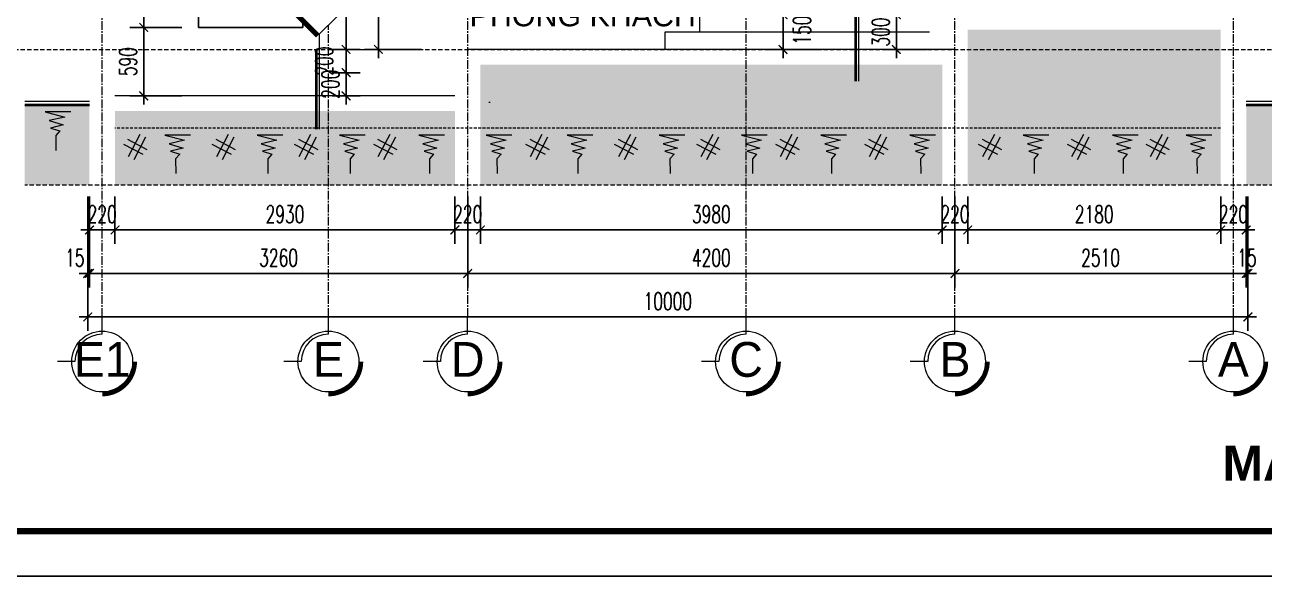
# Model space of a CAD drawing. Header units: millimetres. Extents: x -229618 to 2906, y -178063 to 96806.
# Drawn here: x -14342 to -3659, y -155647 to -150892 of the extents above; entities that cross this region are included whole.
import ezdxf
from ezdxf.enums import TextEntityAlignment as Align

# ---------------------------------------------------------------- set-up
doc = ezdxf.new("R2010")
doc.units = ezdxf.units.MM
doc.header["$LTSCALE"] = 200
doc.header["$MEASUREMENT"] = 0
doc.set_wipeout_variables(frame=1)
doc.header["$PDMODE"] = 3
doc.header["$PDSIZE"] = 50
doc.linetypes.add('CENTER2', pattern=[1.125, 0.75, -0.125, 0.125, -0.125])
doc.linetypes.add('DASHED2', pattern=[0.375, 0.25, -0.125])
doc.layers.get('0').update_dxf_attribs({"color": 95, "linetype": 'CONTINUOUS'})
doc.layers.get('DEFPOINTS').update_dxf_attribs({"linetype": 'CONTINUOUS'})
for name, color, linetype, lineweight in [('cat', 1, 'CONTINUOUS', 40), ('hatch', 250, 'CONTINUOUS', 5), ('nho', 252, 'CONTINUOUS', 15), ('thay', 7, 'CONTINUOUS', 18), ('tim', 18, 'CENTER2', 9)]:
    doc.layers.add(name, color=color, linetype=linetype, lineweight=lineweight)
for name, color, linetype in [('DIM', 251, 'CONTINUOUS'), ('KHUNGTEN', 7, 'CONTINUOUS'), ('MANH', 9, 'CONTINUOUS'), ('TEXT', 33, 'CONTINUOUS')]:
    doc.layers.add(name, color=color, linetype=linetype)
doc.layers.add('in', color=203, linetype='CONTINUOUS', lineweight=5, plot=False)
doc.styles.add('Aria H B iso', font='Vharialb_0.ttf')
doc.styles.add('Aria H iso', font='Vharial_0.ttf')
doc.styles.add('CHU HOA Day', font='Vharial_0.ttf')
doc.styles.add('dam', font='Vhavanb_0.ttf', dxfattribs={"width": 0.9, "height": 450})
doc.styles.add('Scale', font='vnsimli.shx', dxfattribs={"width": 0.65, "bigfont": 'bigfont.shx'})
doc.dimstyles.new('Scale', dxfattribs={"dimscale": 75, "dimtxt": 2, "dimasz": 1, "dimexe": 1.6, "dimexo": 0, "dimgap": 0.8, "dimtad": 1, "dimdec": 0, "dimzin": 0, "dimdsep": 46, "dimtxsty": 'Scale', "dimblk": 'ARCHTICK', "dimcen": 0.1, "dimdle": 1, "dimclrd": 256, "dimclre": 256, "dimclrt": 3, "dimadec": 0, "dimazin": 0, "dimtfac": 1, "dimtdec": 0, "dimtix": 1, "dimtmove": 2, "dimatfit": 3, "dimldrblk": 'ARCHTICK', "dimfxl": 0, "dimtolj": 1, "dimtzin": 0, "dimarcsym": 0})

# ---------------------------------------------------------------- blocks, each defined once
blk = doc.blocks.new('KhungA3')
at = {"layer": 'DEFPOINTS', "color": 8}
blk.add_lwpolyline([(-3.74, 3.81), (416.31, 3.81), (416.31, 300.81), (-3.74, 300.81)], close=True, dxfattribs=at)
at = {"layer": 'KHUNGTEN', "color": 4, "const_width": 0.724}
blk.add_lwpolyline([(7.54, 8.99), (411.13, 8.99), (411.13, 295.64), (7.54, 295.64)], close=True, dxfattribs=at)
blk = doc.blocks.new('_ArchTick')
at = {"color": 0, "linetype": 'ByBlock', "const_width": 0.15}
blk.add_lwpolyline([(-0.5, -0.5), (0.5, 0.5)], dxfattribs=at)
blk = doc.blocks.new('*D2550')
at = {"layer": 'DEFPOINTS', "color": 0, "linetype": 'Continuous'}
for p in [(-6324, -152372), (-3814, -152372), (-3814, -153036)]:
    blk.add_point(p, dxfattribs=at)
at = {"layer": 'DIM', "linetype": 'Continuous', "lineweight": -2}
for p, q in [((-6324, -152372), (-6324, -153156)), ((-3814, -152372), (-3814, -153156)), ((-6399, -153036), (-3739, -153036))]:
    blk.add_line(p, q, dxfattribs=at)
at = {"layer": 'DIM', "linetype": 'Continuous', "lineweight": -2, "xscale": 75, "yscale": 75, "zscale": 75, "rotation": 180}
blk.add_blockref('_ArchTick', (-6324, -153036), dxfattribs=at)
at = {"layer": 'DIM', "linetype": 'Continuous', "lineweight": -2, "xscale": 75, "yscale": 75, "zscale": 75}
blk.add_blockref('_ArchTick', (-3814, -153036), dxfattribs=at)
at = {"layer": 'DIM', "color": 3, "linetype": 'Continuous', "insert": (-5069, -152901), "char_height": 150, "attachment_point": 5, "style": 'Scale'}
blk.add_mtext('\\A1;2510', dxfattribs=at)
blk = doc.blocks.new('*D2551')
at = {"layer": 'DEFPOINTS', "color": 0, "linetype": 'Continuous'}
for p in [(-10524, -152372), (-6324, -152372), (-10524, -153036)]:
    blk.add_point(p, dxfattribs=at)
at = {"layer": 'DIM', "linetype": 'Continuous', "lineweight": -2}
for p, q in [((-10524, -152372), (-10524, -153156)), ((-6324, -152372), (-6324, -153156)), ((-6249, -153036), (-10599, -153036))]:
    blk.add_line(p, q, dxfattribs=at)
at = {"layer": 'DIM', "linetype": 'Continuous', "lineweight": -2, "xscale": 75, "yscale": 75, "zscale": 75, "rotation": 180}
blk.add_blockref('_ArchTick', (-10524, -153036), dxfattribs=at)
at = {"layer": 'DIM', "linetype": 'Continuous', "lineweight": -2, "xscale": 75, "yscale": 75, "zscale": 75}
blk.add_blockref('_ArchTick', (-6324, -153036), dxfattribs=at)
at = {"layer": 'DIM', "color": 3, "linetype": 'Continuous', "insert": (-8424, -152901), "char_height": 150, "attachment_point": 5, "style": 'Scale'}
blk.add_mtext('\\A1;4200', dxfattribs=at)
blk = doc.blocks.new('*D2552')
at = {"layer": 'DEFPOINTS', "color": 0, "linetype": 'Continuous'}
for p in [(-13784, -152372), (-10524, -152372), (-13784, -153036)]:
    blk.add_point(p, dxfattribs=at)
at = {"layer": 'DIM', "linetype": 'Continuous', "lineweight": -2}
for p, q in [((-13784, -152372), (-13784, -153156)), ((-10524, -152372), (-10524, -153156)), ((-10449, -153036), (-13859, -153036))]:
    blk.add_line(p, q, dxfattribs=at)
at = {"layer": 'DIM', "linetype": 'Continuous', "lineweight": -2, "xscale": 75, "yscale": 75, "zscale": 75, "rotation": 180}
blk.add_blockref('_ArchTick', (-13784, -153036), dxfattribs=at)
at = {"layer": 'DIM', "linetype": 'Continuous', "lineweight": -2, "xscale": 75, "yscale": 75, "zscale": 75}
blk.add_blockref('_ArchTick', (-10524, -153036), dxfattribs=at)
at = {"layer": 'DIM', "color": 3, "linetype": 'Continuous', "insert": (-12154, -152901), "char_height": 150, "attachment_point": 5, "style": 'Scale'}
blk.add_mtext('\\A1;3260', dxfattribs=at)
blk = doc.blocks.new('*D2553')
at = {"layer": 'DEFPOINTS', "color": 0, "linetype": 'Continuous'}
for p in [(-13799, -152372), (-3799, -152372), (-13799, -153411)]:
    blk.add_point(p, dxfattribs=at)
at = {"layer": 'DIM', "linetype": 'Continuous', "lineweight": -2}
for p, q in [((-13799, -152372), (-13799, -153531)), ((-3799, -152372), (-3799, -153531)), ((-3724, -153411), (-13874, -153411))]:
    blk.add_line(p, q, dxfattribs=at)
at = {"layer": 'DIM', "linetype": 'Continuous', "lineweight": -2, "xscale": 75, "yscale": 75, "zscale": 75, "rotation": 180}
blk.add_blockref('_ArchTick', (-13799, -153411), dxfattribs=at)
at = {"layer": 'DIM', "linetype": 'Continuous', "lineweight": -2, "xscale": 75, "yscale": 75, "zscale": 75}
blk.add_blockref('_ArchTick', (-3799, -153411), dxfattribs=at)
at = {"layer": 'DIM', "color": 3, "linetype": 'Continuous', "insert": (-8799, -153276), "char_height": 150, "attachment_point": 5, "style": 'Scale'}
blk.add_mtext('\\A1;10000', dxfattribs=at)
blk = doc.blocks.new('*D2522')
at = {"layer": 'DEFPOINTS', "color": 0, "linetype": 'Continuous'}
for p in [(-11693, -151305), (-11572, -151305), (-11693, -151505)]:
    blk.add_point(p, dxfattribs=at)
at = {"layer": 'DIM', "linetype": 'Continuous', "lineweight": -2}
for p, q in [((-11572, -151305), (-11572, -151230)), ((-11693, -151305), (-11452, -151305)), ((-11572, -151505), (-11572, -151305)), ((-11693, -151505), (-11452, -151505)), ((-11572, -151505), (-11572, -151580))]:
    blk.add_line(p, q, dxfattribs=at)
at = {"layer": 'DIM', "linetype": 'Continuous', "lineweight": -2, "xscale": 75, "yscale": 75, "zscale": 75}
for p, rotation in [((-11572, -151305), 270), ((-11572, -151505), 90)]:
    blk.add_blockref('_ArchTick', p, dxfattribs=dict(at, rotation=rotation))
at = {"layer": 'DIM', "color": 3, "linetype": 'Continuous', "insert": (-11707, -151405), "char_height": 150, "attachment_point": 5, "rotation": 90, "style": 'Scale'}
blk.add_mtext('\\A1;200', dxfattribs=at)
blk = doc.blocks.new('*D2523')
at = {"layer": 'DEFPOINTS', "color": 0, "linetype": 'Continuous'}
for p in [(-11693, -149415), (-11572, -149415), (-11693, -151105)]:
    blk.add_point(p, dxfattribs=at)
at = {"layer": 'DIM', "linetype": 'Continuous', "lineweight": -2}
for p, q in [((-11572, -151180), (-11572, -149340)), ((-11693, -149415), (-11452, -149415)), ((-11693, -151105), (-11452, -151105))]:
    blk.add_line(p, q, dxfattribs=at)
at = {"layer": 'DIM', "linetype": 'Continuous', "lineweight": -2, "xscale": 75, "yscale": 75, "zscale": 75}
for p, rotation in [((-11572, -149415), 90), ((-11572, -151105), 270)]:
    blk.add_blockref('_ArchTick', p, dxfattribs=dict(at, rotation=rotation))
at = {"layer": 'DIM', "color": 3, "linetype": 'Continuous', "insert": (-11707, -150260), "char_height": 150, "attachment_point": 5, "rotation": 90, "style": 'Scale'}
blk.add_mtext('\\A1;1690', dxfattribs=at)
blk = doc.blocks.new('*D2527')
at = {"layer": 'DEFPOINTS', "color": 0, "linetype": 'Continuous'}
for p in [(-13316, -150915), (-12989, -150915), (-12989, -151505)]:
    blk.add_point(p, dxfattribs=at)
at = {"layer": 'DIM', "linetype": 'Continuous', "lineweight": -2}
for p, q in [((-13316, -151580), (-13316, -150840)), ((-12989, -150915), (-13436, -150915)), ((-12989, -151505), (-13436, -151505))]:
    blk.add_line(p, q, dxfattribs=at)
at = {"layer": 'DIM', "linetype": 'Continuous', "lineweight": -2, "xscale": 75, "yscale": 75, "zscale": 75}
for p, rotation in [((-13316, -150915), 90), ((-13316, -151505), 270)]:
    blk.add_blockref('_ArchTick', p, dxfattribs=dict(at, rotation=rotation))
at = {"layer": 'DIM', "color": 3, "linetype": 'Continuous', "insert": (-13451, -151210), "char_height": 150, "attachment_point": 5, "rotation": 90, "style": 'Scale'}
blk.add_mtext('\\A1;590', dxfattribs=at)
blk = doc.blocks.new('*D2528')
at = {"layer": 'DEFPOINTS', "color": 0, "linetype": 'Continuous'}
for p in [(-13316, -149215), (-12989, -149215), (-12989, -150915)]:
    blk.add_point(p, dxfattribs=at)
at = {"layer": 'DIM', "linetype": 'Continuous', "lineweight": -2}
for p, q in [((-12989, -149215), (-13436, -149215)), ((-13316, -150990), (-13316, -149140)), ((-12989, -150915), (-13436, -150915))]:
    blk.add_line(p, q, dxfattribs=at)
at = {"layer": 'DIM', "linetype": 'Continuous', "lineweight": -2, "xscale": 75, "yscale": 75, "zscale": 75}
for p, rotation in [((-13316, -149215), 90), ((-13316, -150915), 270)]:
    blk.add_blockref('_ArchTick', p, dxfattribs=dict(at, rotation=rotation))
at = {"layer": 'DIM', "color": 3, "linetype": 'Continuous', "insert": (-13451, -150065), "char_height": 150, "attachment_point": 5, "rotation": 90, "style": 'Scale'}
blk.add_mtext('\\A1;1700', dxfattribs=at)
blk = doc.blocks.new('*D2532')
at = {"layer": 'DEFPOINTS', "color": 0, "linetype": 'Continuous'}
for p in [(-6829, -150805), (-6565, -150805), (-6565, -151105)]:
    blk.add_point(p, dxfattribs=at)
at = {"layer": 'DIM', "linetype": 'Continuous', "lineweight": -2}
for p, q in [((-6829, -150805), (-6829, -150730)), ((-6565, -150805), (-6949, -150805)), ((-6829, -151105), (-6829, -150805)), ((-6565, -151105), (-6949, -151105)), ((-6829, -151105), (-6829, -151180))]:
    blk.add_line(p, q, dxfattribs=at)
at = {"layer": 'DIM', "linetype": 'Continuous', "lineweight": -2, "xscale": 75, "yscale": 75, "zscale": 75}
for p, rotation in [((-6829, -150805), 270), ((-6829, -151105), 90)]:
    blk.add_blockref('_ArchTick', p, dxfattribs=dict(at, rotation=rotation))
at = {"layer": 'DIM', "color": 3, "linetype": 'Continuous', "insert": (-6964, -150955), "char_height": 150, "attachment_point": 5, "rotation": 90, "style": 'Scale'}
blk.add_mtext('\\A1;300', dxfattribs=at)
blk = doc.blocks.new('tr')
at = {"layer": 'thay', "ltscale": 600}
for p, q in [((0, -200), (0, 0)), ((313, -513), (513, -513))]:
    blk.add_line(p, q, dxfattribs=at)
at = {"layer": 'thay', "ltscale": 600, "const_width": 50}
blk.add_lwpolyline([(-375, -513, 0.414214), (0, -888, 0.414214)], format="xyb", dxfattribs=at)
at = {"layer": 'thay', "ltscale": 600}
blk.add_circle((0, -513), 350, dxfattribs=at)
blk.add_arc((0, -513), 313, 0, 90, dxfattribs=at)
at = {"layer": 'TEXT', "linetype": 'Continuous', "style": 'Aria H iso'}
blk.add_attdef('A', text='', height=350, dxfattribs=at).set_placement((0, -671), align=Align.CENTER)
blk = doc.blocks.new('kyhieu1')
at = {"layer": 'cat', "ltscale": 600}
blk.add_line((27, -131), (27, -817), dxfattribs=at)
at = {"color": 15, "linetype": 'Continuous'}
blk.add_wipeout([(0, 0), (311, 311), (0, 622), (-311, 311)], dxfattribs=at).dxf.layer = 'thay'
at = {"linetype": 'Continuous'}
blk.add_wipeout([(0, 622), (-311, 311), (0, 0), (311, 311)], dxfattribs=at).dxf.layer = 'DIM'
at = {"layer": 'thay', "ltscale": 600}
blk.add_line((0, 0), (0, -817), dxfattribs=at)
at = {"layer": 'thay', "color": 15, "linetype": 'Continuous'}
blk.add_lwpolyline([(0, 0), (311, 311), (0, 622), (-311, 311)], close=True, dxfattribs=at)
at = {"layer": 'thay', "color": 1, "linetype": 'Continuous', "const_width": 40}
blk.add_lwpolyline([(14, -14), (339, 311), (170, 481)], dxfattribs=at)
at = {"layer": 'TEXT', "style": 'CHU HOA Day'}
blk.add_attdef('N1', text='', height=200, dxfattribs=at).set_placement((0, 304), align=Align.MIDDLE)
blk = doc.blocks.new('*D2594')
at = {"layer": 'DEFPOINTS', "color": 0, "linetype": 'Continuous'}
for p in [(-11693, -151105), (-11572, -151105), (-11693, -151305)]:
    blk.add_point(p, dxfattribs=at)
at = {"layer": 'DIM', "linetype": 'Continuous', "lineweight": -2}
for p, q in [((-11572, -151380), (-11572, -151030)), ((-11693, -151105), (-11452, -151105)), ((-11693, -151305), (-11452, -151305))]:
    blk.add_line(p, q, dxfattribs=at)
at = {"layer": 'DIM', "linetype": 'Continuous', "lineweight": -2, "xscale": 75, "yscale": 75, "zscale": 75}
for p, rotation in [((-11572, -151105), 90), ((-11572, -151305), 270)]:
    blk.add_blockref('_ArchTick', p, dxfattribs=dict(at, rotation=rotation))
at = {"layer": 'DIM', "color": 3, "linetype": 'Continuous', "insert": (-11760, -151205), "char_height": 150, "attachment_point": 5, "rotation": 90, "style": 'Scale'}
blk.add_mtext('\\A1;200', dxfattribs=at)
blk = doc.blocks.new('nendat')
at = {"layer": 'hatch', "linetype": 'Continuous'}
for p, q in [((-57, -30), (110, 58)), ((-41, 78), (60, -115)), ((-22, -70), (145, 17)), ((7, 103), (109, -90))]:
    blk.add_line(p, q, dxfattribs=at)
blk = doc.blocks.new('*D2596')
at = {"layer": 'DEFPOINTS', "color": 0, "linetype": 'Continuous'}
for p in [(-7806, -150805), (-7473, -150805), (-7473, -151105)]:
    blk.add_point(p, dxfattribs=at)
at = {"layer": 'DIM', "linetype": 'Continuous', "lineweight": -2}
for p, q in [((-7806, -151180), (-7806, -150730)), ((-7473, -150805), (-7926, -150805)), ((-7473, -151105), (-7926, -151105))]:
    blk.add_line(p, q, dxfattribs=at)
at = {"layer": 'DIM', "linetype": 'Continuous', "lineweight": -2, "xscale": 75, "yscale": 75, "zscale": 75}
for p, rotation in [((-7806, -150805), 90), ((-7806, -151105), 270)]:
    blk.add_blockref('_ArchTick', p, dxfattribs=dict(at, rotation=rotation))
at = {"layer": 'DIM', "color": 3, "linetype": 'Continuous', "insert": (-7625, -150565), "char_height": 150, "attachment_point": 5, "rotation": 90, "style": 'Scale'}
blk.add_mtext('\\A1;150x2bËc=300', dxfattribs=at)
blk = doc.blocks.new('*D2609')
at = {"layer": 'DEFPOINTS', "color": 0}
for p in [(-4034, -152372), (-3814, -152372), (-4034, -152661)]:
    blk.add_point(p, dxfattribs=at)
at = {"layer": 'DIM', "lineweight": -2}
for p, q in [((-4034, -152372), (-4034, -152781)), ((-3814, -152372), (-3814, -152781)), ((-4034, -152661), (-4109, -152661)), ((-3814, -152661), (-4034, -152661)), ((-3814, -152661), (-3739, -152661))]:
    blk.add_line(p, q, dxfattribs=at)
at = {"layer": 'DIM', "lineweight": -2, "xscale": 75, "yscale": 75, "zscale": 75}
blk.add_blockref('_ArchTick', (-4034, -152661), dxfattribs=at)
at = {"layer": 'DIM', "lineweight": -2, "xscale": 75, "yscale": 75, "zscale": 75, "rotation": 180}
blk.add_blockref('_ArchTick', (-3814, -152661), dxfattribs=at)
at = {"layer": 'DIM', "color": 3, "insert": (-3924, -152526), "char_height": 150, "attachment_point": 5, "style": 'Scale'}
blk.add_mtext('\\A1;220', dxfattribs=at)
blk = doc.blocks.new('*D2610')
at = {"layer": 'DEFPOINTS', "color": 0}
for p in [(-6214, -152372), (-4034, -152372), (-6214, -152661)]:
    blk.add_point(p, dxfattribs=at)
at = {"layer": 'DIM', "lineweight": -2}
for p, q in [((-6214, -152372), (-6214, -152781)), ((-4034, -152372), (-4034, -152781)), ((-3959, -152661), (-6289, -152661))]:
    blk.add_line(p, q, dxfattribs=at)
at = {"layer": 'DIM', "lineweight": -2, "xscale": 75, "yscale": 75, "zscale": 75, "rotation": 180}
blk.add_blockref('_ArchTick', (-6214, -152661), dxfattribs=at)
at = {"layer": 'DIM', "lineweight": -2, "xscale": 75, "yscale": 75, "zscale": 75}
blk.add_blockref('_ArchTick', (-4034, -152661), dxfattribs=at)
at = {"layer": 'DIM', "color": 3, "insert": (-5124, -152526), "char_height": 150, "attachment_point": 5, "style": 'Scale'}
blk.add_mtext('\\A1;2180', dxfattribs=at)
blk = doc.blocks.new('*D2611')
at = {"layer": 'DEFPOINTS', "color": 0}
for p in [(-6434, -152372), (-6214, -152372), (-6434, -152661)]:
    blk.add_point(p, dxfattribs=at)
at = {"layer": 'DIM', "lineweight": -2}
for p, q in [((-6434, -152372), (-6434, -152781)), ((-6214, -152372), (-6214, -152781)), ((-6434, -152661), (-6509, -152661)), ((-6214, -152661), (-6434, -152661)), ((-6214, -152661), (-6139, -152661))]:
    blk.add_line(p, q, dxfattribs=at)
at = {"layer": 'DIM', "lineweight": -2, "xscale": 75, "yscale": 75, "zscale": 75}
blk.add_blockref('_ArchTick', (-6434, -152661), dxfattribs=at)
at = {"layer": 'DIM', "lineweight": -2, "xscale": 75, "yscale": 75, "zscale": 75, "rotation": 180}
blk.add_blockref('_ArchTick', (-6214, -152661), dxfattribs=at)
at = {"layer": 'DIM', "color": 3, "insert": (-6324, -152526), "char_height": 150, "attachment_point": 5, "style": 'Scale'}
blk.add_mtext('\\A1;220', dxfattribs=at)
blk = doc.blocks.new('*D2612')
at = {"layer": 'DEFPOINTS', "color": 0}
for p in [(-10414, -152372), (-6434, -152372), (-10414, -152661)]:
    blk.add_point(p, dxfattribs=at)
at = {"layer": 'DIM', "lineweight": -2}
for p, q in [((-10414, -152372), (-10414, -152781)), ((-6434, -152372), (-6434, -152781)), ((-6359, -152661), (-10489, -152661))]:
    blk.add_line(p, q, dxfattribs=at)
at = {"layer": 'DIM', "lineweight": -2, "xscale": 75, "yscale": 75, "zscale": 75, "rotation": 180}
blk.add_blockref('_ArchTick', (-10414, -152661), dxfattribs=at)
at = {"layer": 'DIM', "lineweight": -2, "xscale": 75, "yscale": 75, "zscale": 75}
blk.add_blockref('_ArchTick', (-6434, -152661), dxfattribs=at)
at = {"layer": 'DIM', "color": 3, "insert": (-8424, -152526), "char_height": 150, "attachment_point": 5, "style": 'Scale'}
blk.add_mtext('\\A1;3980', dxfattribs=at)
blk = doc.blocks.new('*D2613')
at = {"layer": 'DEFPOINTS', "color": 0}
for p in [(-10634, -152372), (-10414, -152372), (-10634, -152661)]:
    blk.add_point(p, dxfattribs=at)
at = {"layer": 'DIM', "lineweight": -2}
for p, q in [((-10634, -152372), (-10634, -152781)), ((-10414, -152372), (-10414, -152781)), ((-10634, -152661), (-10709, -152661)), ((-10414, -152661), (-10634, -152661)), ((-10414, -152661), (-10339, -152661))]:
    blk.add_line(p, q, dxfattribs=at)
at = {"layer": 'DIM', "lineweight": -2, "xscale": 75, "yscale": 75, "zscale": 75}
blk.add_blockref('_ArchTick', (-10634, -152661), dxfattribs=at)
at = {"layer": 'DIM', "lineweight": -2, "xscale": 75, "yscale": 75, "zscale": 75, "rotation": 180}
blk.add_blockref('_ArchTick', (-10414, -152661), dxfattribs=at)
at = {"layer": 'DIM', "color": 3, "insert": (-10524, -152526), "char_height": 150, "attachment_point": 5, "style": 'Scale'}
blk.add_mtext('\\A1;220', dxfattribs=at)
blk = doc.blocks.new('*D2614')
at = {"layer": 'DEFPOINTS', "color": 0}
for p in [(-13564, -152372), (-10634, -152372), (-13564, -152661)]:
    blk.add_point(p, dxfattribs=at)
at = {"layer": 'DIM', "lineweight": -2}
for p, q in [((-13564, -152372), (-13564, -152781)), ((-10634, -152372), (-10634, -152781)), ((-10559, -152661), (-13639, -152661))]:
    blk.add_line(p, q, dxfattribs=at)
at = {"layer": 'DIM', "lineweight": -2, "xscale": 75, "yscale": 75, "zscale": 75, "rotation": 180}
blk.add_blockref('_ArchTick', (-13564, -152661), dxfattribs=at)
at = {"layer": 'DIM', "lineweight": -2, "xscale": 75, "yscale": 75, "zscale": 75}
blk.add_blockref('_ArchTick', (-10634, -152661), dxfattribs=at)
at = {"layer": 'DIM', "color": 3, "insert": (-12099, -152526), "char_height": 150, "attachment_point": 5, "style": 'Scale'}
blk.add_mtext('\\A1;2930', dxfattribs=at)
blk = doc.blocks.new('*D2615')
at = {"layer": 'DEFPOINTS', "color": 0}
for p in [(-13784, -152372), (-13564, -152372), (-13784, -152661)]:
    blk.add_point(p, dxfattribs=at)
at = {"layer": 'DIM', "lineweight": -2}
for p, q in [((-13784, -152372), (-13784, -152781)), ((-13564, -152372), (-13564, -152781)), ((-13784, -152661), (-13859, -152661)), ((-13564, -152661), (-13784, -152661)), ((-13564, -152661), (-13489, -152661))]:
    blk.add_line(p, q, dxfattribs=at)
at = {"layer": 'DIM', "lineweight": -2, "xscale": 75, "yscale": 75, "zscale": 75}
blk.add_blockref('_ArchTick', (-13784, -152661), dxfattribs=at)
at = {"layer": 'DIM', "lineweight": -2, "xscale": 75, "yscale": 75, "zscale": 75, "rotation": 180}
blk.add_blockref('_ArchTick', (-13564, -152661), dxfattribs=at)
at = {"layer": 'DIM', "color": 3, "insert": (-13674, -152526), "char_height": 150, "attachment_point": 5, "style": 'Scale'}
blk.add_mtext('\\A1;220', dxfattribs=at)
blk = doc.blocks.new('*D2616')
at = {"layer": 'DEFPOINTS', "color": 0}
for p in [(-3814, -152372), (-3799, -152372), (-3799, -153036)]:
    blk.add_point(p, dxfattribs=at)
at = {"layer": 'DIM', "lineweight": -2}
for p, q in [((-3814, -152372), (-3814, -153156)), ((-3799, -152372), (-3799, -153156)), ((-3814, -153036), (-3889, -153036)), ((-3814, -153036), (-3799, -153036)), ((-3799, -153036), (-3724, -153036))]:
    blk.add_line(p, q, dxfattribs=at)
at = {"layer": 'DIM', "lineweight": -2, "xscale": 75, "yscale": 75, "zscale": 75}
blk.add_blockref('_ArchTick', (-3814, -153036), dxfattribs=at)
at = {"layer": 'DIM', "lineweight": -2, "xscale": 75, "yscale": 75, "zscale": 75, "rotation": 180}
blk.add_blockref('_ArchTick', (-3799, -153036), dxfattribs=at)
at = {"layer": 'DIM', "color": 3, "insert": (-3807, -152901), "char_height": 150, "attachment_point": 5, "style": 'Scale'}
blk.add_mtext('\\A1;15', dxfattribs=at)
blk = doc.blocks.new('*D2617')
at = {"layer": 'DEFPOINTS', "color": 0}
for p in [(-13799, -152372), (-13784, -152372), (-13799, -153036)]:
    blk.add_point(p, dxfattribs=at)
at = {"layer": 'DIM', "lineweight": -2}
for p, q in [((-13799, -152372), (-13799, -153156)), ((-13784, -152372), (-13784, -153156)), ((-13799, -153036), (-13874, -153036)), ((-13784, -153036), (-13799, -153036)), ((-13784, -153036), (-13709, -153036))]:
    blk.add_line(p, q, dxfattribs=at)
at = {"layer": 'DIM', "lineweight": -2, "xscale": 75, "yscale": 75, "zscale": 75}
blk.add_blockref('_ArchTick', (-13799, -153036), dxfattribs=at)
at = {"layer": 'DIM', "lineweight": -2, "xscale": 75, "yscale": 75, "zscale": 75, "rotation": 180}
blk.add_blockref('_ArchTick', (-13784, -153036), dxfattribs=at)
at = {"layer": 'DIM', "color": 3, "insert": (-13910, -152901), "char_height": 150, "attachment_point": 5, "style": 'Scale'}
blk.add_mtext('\\A1;15', dxfattribs=at)
blk = doc.blocks.new('*D2618')
at = {"layer": 'DEFPOINTS', "color": 0}
for p in [(-11106, -145768), (-11293, -151105), (-10922, -151105)]:
    blk.add_point(p, dxfattribs=at)
at = {"layer": 'DIM', "lineweight": -2}
for p, q in [((-11293, -145693), (-11293, -151180)), ((-11106, -145768), (-11413, -145768)), ((-10922, -151105), (-11413, -151105))]:
    blk.add_line(p, q, dxfattribs=at)
at = {"layer": 'DIM', "lineweight": -2, "xscale": 75, "yscale": 75, "zscale": 75}
for p, rotation in [((-11293, -145768), 90), ((-11293, -151105), 270)]:
    blk.add_blockref('_ArchTick', p, dxfattribs=dict(at, rotation=rotation))
at = {"layer": 'DIM', "color": 3, "insert": (-11428, -148436), "char_height": 150, "attachment_point": 5, "rotation": 90, "style": 'Scale'}
blk.add_mtext('\\A1;5337', dxfattribs=at)

msp = doc.modelspace()

# ---------------------------------------------------------------- hatches: boundary and pattern name
at = {"layer": 'hatch', "linetype": 'Continuous'}
h = msp.add_hatch(dxfattribs=at)
h.set_pattern_fill('AR-CONC', color=256, scale=50, style=0)
h.set_pattern_definition([(130, (-208493.6, 22492.7), (-358.6301, -31.37607), [37.5, -412.5]), (185, (-208493.6, 22492.7), (69.37567, 376.09607), [30, -330]), (79.5486, (-208523.5, 22490.1), (-289.2547, 344.71977), [31.8701, -350.57106]), (133.8158, (-208493.6, 22592.7), (-533.6205, -82.7595), [56.25, -618.75]), (83.3644, (-208538.07, 22585.8), (-467.3314, 487.0589), [47.8051, -525.8565]), (188.8158, (-208493.6, 22592.7), (-467.331, 487.0593), [45, -495]), (159, (-208543.6, 22567.7), (-298.45353, -201.30945), [37.5, -412.5]), (214, (-208543.6, 22567.7), (-121.65767, 362.575), [30, -330]), (108.5486, (-208568.47, 22550.93), (-420.1113, 161.26525), [31.8701, -350.57106]), (142.5, (-208493.6, 22492.71), (-6.07993, 166.44693), [0, -326, 0, -335, 0, -331.25]), (172.5, (-208493.6, 22492.7), (-131.53477, 197.20586), [0, -191, 0, -318.5, 0, -126.25]), (212.5, (-208382.1, 22492.7), (-266.91122, -11.277436), [0, -125, 0, -390, 0, -517.5]), (222.5, (-208332.1, 22492.7), (-291.59308, 50.0525), [0, -162.5, 0, -259, 0, -367.5])])
h.paths.add_polyline_path([(-10414.1, -151534.9), (-10149.1, -151534.9), (-10149.1, -151634.9), (-10414.1, -151634.9)])
at = {"layer": 'nho', "linetype": 'Continuous'}
h = msp.add_hatch(dxfattribs=at)
h.set_pattern_fill('AR-SAND', color=256, scale=25, style=0)
h.set_pattern_definition([(37.5, (-78446.595, -151852.57), (-1.574834, 48.170594), [0, -38, 0, -42.5, 0, -40.625]), (7.5, (-78446.595, -151852.57), (44.24442, 70.55365), [0, -20.5, 0, -34.25, 0, -13.125]), (327.5, (-78477.345, -151852.57), (77.853547, 0.141476), [0, -12.5, 0, -45, 0, -58.75]), (317.5, (-78477.345, -151852.57), (75.153165, 21.94189), [0, -6.25, 0, -29.5, 0, -33.75])])
h.paths.add_polyline_path([(-6214.1, -151234.9), (-6214.1, -151134.9), (-6214.1, -151104.9), (-4034.1, -151104.9), (-4034.1, -151784.9), (-6214.1, -151784.9)])
h.paths.add_polyline_path([(-8124.1, -151234.9), (-6434.1, -151234.9), (-6434.1, -151784.9), (-8124.1, -151784.9)])
h.paths.add_polyline_path([(-9829.1, -151534.9), (-9929.1, -151534.9), (-9929.1, -151234.9), (-8124.1, -151234.9), (-8124.1, -151784.9), (-10414.1, -151784.9), (-10414.1, -151634.9), (-9829.1, -151634.9)])
h.paths.add_polyline_path([(-11457.3, -151634.9), (-10634.1, -151634.9), (-10634.1, -151784.9), (-11457.3, -151784.9)])
h.paths.add_polyline_path([(-11724.1, -151634.9), (-11484.8, -151634.9), (-11484.8, -151784.9), (-11724.1, -151784.9)])
h.paths.add_polyline_path([(-13564.1, -151634.9), (-11724.1, -151634.9), (-11724.1, -151784.9), (-13564.1, -151784.9)])
h.paths.add_polyline_path([(-11484.8, -151634.9), (-11457.3, -151634.9), (-11457.3, -151784.9), (-11484.8, -151784.9)])
h.paths.add_polyline_path([(-6214.1, -150934.9), (-4034.1, -150934.9), (-4034.1, -151104.9), (-6214.1, -151104.9)])
h.paths.add_polyline_path([(-10414.1, -151634.9), (-9829.1, -151634.9), (-9829.1, -151534.9), (-10414.1, -151534.9)])
h.paths.add_polyline_path([(-10414.1, -151534.9), (-9929.1, -151534.9), (-9929.1, -151234.9), (-10414.1, -151234.9)])
h = msp.add_hatch(dxfattribs=at)
h.set_pattern_fill('AR-CONC', color=256, scale=50, style=0)
h.set_pattern_definition([(130, (4850.64, -152274.86), (-358.63, -31.376), [37.5, -412.5]), (185, (4850.64, -152274.86), (69.376, 376.096), [30, -330]), (79.5486, (4820.75, -152277.48), (-289.255, 344.72), [31.87, -350.571]), (133.8158, (4850.64, -152174.86), (-533.621, -82.76), [56.25, -618.75]), (83.3644, (4806.17, -152181.76), (-467.331, 487.059), [47.805, -525.856]), (188.8158, (4850.64, -152174.86), (-467.331, 487.06), [45, -495]), (159, (4800.64, -152199.86), (-298.4535, -201.3094), [37.5, -412.5]), (214, (4800.64, -152199.86), (-121.658, 362.575), [30, -330]), (108.5486, (4775.76, -152216.64), (-420.111, 161.265), [31.87, -350.571]), (142.5, (4850.64, -152274.86), (-6.0799, 166.4469), [0, -326, 0, -335, 0, -331.25]), (172.5, (4850.64, -152274.86), (-131.5348, 197.2059), [0, -191, 0, -318.5, 0, -126.25]), (212.5, (4962.14, -152274.86), (-266.9112, -11.2774), [0, -125, 0, -390, 0, -517.5]), (222.5, (5012.14, -152274.86), (-291.593, 50.0525), [0, -162.5, 0, -259, 0, -367.5])])
h.paths.add_polyline_path([(-6214.1, -151784.9), (-4034.1, -151784.9), (-4034.1, -152274.9), (-6214.1, -152274.9)])
h.paths.add_polyline_path([(-8124.1, -151784.9), (-6434.1, -151784.9), (-6434.1, -152274.9), (-8124.1, -152274.9)])
h.paths.add_polyline_path([(-10414.1, -151784.9), (-8124.1, -151784.9), (-8124.1, -152274.9), (-10414.1, -152274.9)])
h.paths.add_polyline_path([(-11724.1, -151784.9), (-10634.1, -151784.9), (-10634.1, -152274.9), (-11724.1, -152274.9)])
h.paths.add_polyline_path([(-13564.1, -151784.9), (-11724.1, -151784.9), (-11724.1, -152274.9), (-13564.1, -152274.9)])
h.paths.add_polyline_path([(-931.9, -151584.9), (-931.9, -152274.9), (-3814.1, -152274.9), (-3814.1, -151584.9)])
h.paths.add_polyline_path([(-14341.5, -152274.9), (-14341.5, -151584.9), (-13784.1, -151584.9), (-13784.1, -152274.9)])

# ---------------------------------------------------------------- linework, layer by layer
at = {"layer": 'cat', "linetype": 'Continuous'}
for points in [[(-13784.1, -151584.9), (-14341.5, -151584.9)], [(-931.9, -151584.9), (-3814.1, -151584.9)]]:
    msp.add_lwpolyline(points, dxfattribs=at)
at = {"layer": 'hatch', "color": 251, "linetype": 'DASHED2', "ltscale": 0.75}
for p, q in [((-27708.5, -151104.9), (-889.3, -151104.9)), ((-931.9, -152274.9), (-14341.5, -152274.9))]:
    msp.add_line(p, q, dxfattribs=at)
at = {"layer": 'hatch', "color": 251, "linetype": 'DASHED2', "ltscale": 0.5}
msp.add_line((-4034.1, -151784.9), (-13564.1, -151784.9), dxfattribs=at)
at = {"layer": 'in', "linetype": 'Continuous'}
msp.add_lwpolyline([(-28597.1, -155646.6), (2906.1, -155646.6), (2906.1, -133371.6), (-28597.1, -133371.6)], close=True, dxfattribs=at)
at = {"layer": 'nho', "linetype": 'Continuous'}
for points in [[(-13945.3, -151643.2), (-14166.5, -151643.2), (-13996.6, -151688.3), (-14131.1, -151718.5), (-14010.2, -151756.2), (-14119.1, -151782.2), (-14039, -151807.7), (-14074.3, -151847.7), (-14073.3, -151974.7)], [(-12912.1, -151843.2), (-13133.3, -151843.2), (-12963.5, -151888.3), (-13098, -151918.5), (-12977, -151956.2), (-13086, -151982.2), (-13005.9, -152007.7), (-13041.1, -152047.7), (-13040.1, -152174.7)], [(-12118.1, -151843.2), (-12339.3, -151843.2), (-12169.5, -151888.3), (-12304, -151918.5), (-12183, -151956.2), (-12292, -151982.2), (-12211.9, -152007.7), (-12247.1, -152047.7), (-12246.1, -152174.7)], [(-11407.7, -151843.2), (-11628.9, -151843.2), (-11459, -151888.3), (-11593.5, -151918.5), (-11472.6, -151956.2), (-11581.6, -151982.2), (-11501.5, -152007.7), (-11536.7, -152047.7), (-11535.7, -152174.7)], [(-10725.1, -151843.2), (-10946.4, -151843.2), (-10776.5, -151888.3), (-10911, -151918.5), (-10790.1, -151956.2), (-10899, -151982.2), (-10818.9, -152007.7), (-10854.2, -152047.7), (-10853.2, -152174.7)], [(-10142.5, -151843.2), (-10363.7, -151843.2), (-10193.8, -151888.3), (-10328.3, -151918.5), (-10207.4, -151956.2), (-10316.3, -151982.2), (-10236.2, -152007.7), (-10271.5, -152047.7), (-10270.5, -152174.7)], [(-9446, -151843.2), (-9667.2, -151843.2), (-9497.3, -151888.3), (-9631.8, -151918.5), (-9510.9, -151956.2), (-9619.9, -151982.2), (-9539.7, -152007.7), (-9575, -152047.7), (-9574, -152174.7)], [(-8652, -151843.2), (-8873.2, -151843.2), (-8703.3, -151888.3), (-8837.8, -151918.5), (-8716.9, -151956.2), (-8825.9, -151982.2), (-8745.7, -152007.7), (-8781, -152047.7), (-8780, -152174.7)], [(-7941.6, -151843.2), (-8162.8, -151843.2), (-7992.9, -151888.3), (-8127.4, -151918.5), (-8006.5, -151956.2), (-8115.4, -151982.2), (-8035.3, -152007.7), (-8070.6, -152047.7), (-8069.6, -152174.7)], [(-7259, -151843.2), (-7480.2, -151843.2), (-7310.4, -151888.3), (-7444.8, -151918.5), (-7323.9, -151956.2), (-7432.9, -151982.2), (-7352.8, -152007.7), (-7388, -152047.7), (-7387, -152174.7)], [(-6491.2, -151843.2), (-6712.4, -151843.2), (-6542.5, -151888.3), (-6677, -151918.5), (-6556.1, -151956.2), (-6665, -151982.2), (-6584.9, -152007.7), (-6620.2, -152047.7), (-6619.2, -152174.7)], [(-5513.7, -151843.2), (-5734.9, -151843.2), (-5565.1, -151888.3), (-5699.5, -151918.5), (-5578.6, -151956.2), (-5687.6, -151982.2), (-5607.5, -152007.7), (-5642.7, -152047.7), (-5641.7, -152174.7)], [(-4745.9, -151843.2), (-4967.1, -151843.2), (-4797.2, -151888.3), (-4931.7, -151918.5), (-4810.8, -151956.2), (-4919.7, -151982.2), (-4839.6, -152007.7), (-4874.9, -152047.7), (-4873.9, -152174.7)], [(-4109.6, -151843.2), (-4330.8, -151843.2), (-4160.9, -151888.3), (-4295.4, -151918.5), (-4174.5, -151956.2), (-4283.4, -151982.2), (-4203.3, -152007.7), (-4238.6, -152047.7), (-4237.6, -152174.7)]]:
    msp.add_lwpolyline(points, dxfattribs=at)
at = {"layer": 'thay', "linetype": 'Continuous'}
for p, q in [((-6324.1, -151104.9), (-10524.1, -151104.9)), ((-10634.1, -151504.9), (-13564.1, -151504.9))]:
    msp.add_line(p, q, dxfattribs=at)
for points in [[(-12844.1, -150914.9), (-11944.1, -150914.9), (-11944.1, -149218), (-12844.1, -149218)], [(-11944.1, -150914.9), (-12844.1, -150914.9), (-12844.1, -149218), (-11944.1, -149218)]]:
    msp.add_lwpolyline(points, close=True, dxfattribs=at)
for points in [[(-8524.1, -150954.9), (-8524.1, -150804.9), (-6544.1, -150804.9)], [(-6544.1, -150954.9), (-8824.1, -150954.9), (-8824.1, -151104.9)], [(-13784.1, -151554.9), (-14341.5, -151554.9)], [(-931.9, -151554.9), (-3814.1, -151554.9)]]:
    msp.add_lwpolyline(points, dxfattribs=at)
at = {"layer": 'tim', "ltscale": 0.5}
for p, q in [((-13674.1, -153410.8), (-13674.1, -139004.9)), ((-11724.1, -153410.8), (-11724.1, -139004.9)), ((-10524.1, -153410.8), (-10524.1, -139004.9)), ((-8124.1, -153410.8), (-8124.1, -139004.9)), ((-6324.1, -153410.8), (-6324.1, -139004.9)), ((-3924.1, -153410.8), (-3924.1, -139004.9))]:
    msp.add_line(p, q, dxfattribs=at)

# ---------------------------------------------------------------- block references
at = {"layer": 'hatch', "linetype": 'Continuous', "xscale": -1}
for p in [(-13342.8, -151940.4), (-12581.3, -151940.4), (-11870.9, -151940.4), (-11188.3, -151940.4), (-9876.6, -151940.4), (-9115.1, -151940.4), (-8404.7, -151940.4), (-7722.2, -151940.4), (-6955.7, -151940.4), (-5976.9, -151940.4), (-5210.4, -151940.4), (-4531.3, -151940.4)]:
    msp.add_blockref('nendat', p, dxfattribs=at)
at = {"layer": 'KHUNGTEN', "xscale": 75, "yscale": 75, "zscale": 75.00000000000009}
msp.add_blockref('KhungA3', (-28316.8, -155932.6), dxfattribs=at)
at = {"layer": 'MANH', "xscale": 0.75, "yscale": 0.75, "zscale": 0.75, "rotation": 90}
for p in [(-14059.1, -153795.7), (-12109.1, -153795.7), (-10909.1, -153795.7), (-8509.1, -153795.7), (-6709.1, -153795.7), (-4309.1, -153795.7)]:
    msp.add_blockref('tr', p, dxfattribs=at)

# ---------------------------------------------------------------- texts
at = {"layer": 'TEXT', "style": 'Aria H iso'}
msp.add_text('phßng kh¸ch', height=187.5, dxfattribs=at).set_placement((-10507, -150905.3))
at = {"layer": 'TEXT', "linetype": 'Continuous', "style": 'dam'}
for s, p in [('e1', (-13674.1, -153777.2)), ('e', (-11724.1, -153777.2)), ('d', (-10524.1, -153777.2)), ('c', (-8124.1, -153777.2)), ('b', (-6324.1, -153777.2)), ('a', (-3924.1, -153777.2))]:
    msp.add_text(s, height=300, dxfattribs=at).set_placement(p, align=Align.MIDDLE)
at = {"layer": 'TEXT', "style": 'Aria H B iso'}
msp.add_text('mÆt c¾t b-b', height=300, dxfattribs=at).set_placement((-1271.1, -154822.4), align=Align.RIGHT)

# ---------------------------------------------------------------- dimensions: what is measured, and where the dimension line sits
at = {"layer": 'DIM', "linetype": 'Continuous'}
for base, p1, p2, picture, middle in [((-13316.4, -149215), (-12988.6, -150914.9), (-12988.6, -149215), '*D2528', (-13451.4, -150064.9)), ((-11572, -149415), (-11693.4, -151104.9), (-11693.4, -149415), '*D2523', (-11707, -150259.9)), ((-6829.1, -150804.9), (-6565, -151104.9), (-6565, -150804.9), '*D2532', (-6964.1, -150954.9)), ((-13316.4, -150914.9), (-12988.6, -151504.9), (-12988.6, -150914.9), '*D2527', (-13451.4, -151209.9)), ((-11572, -151304.9), (-11693.4, -151504.9), (-11693.4, -151304.9), '*D2522', (-11707, -151404.9))]:
    dim = msp.add_linear_dim(base=base, p1=p1, p2=p2, angle=90, dimstyle='Scale', override={"dimfxl": 70}, dxfattribs=at)
    dim.commit()
    dim.dimension.update_dxf_attribs({"geometry": picture, "text_midpoint": middle})
dim = msp.add_linear_dim(base=(-11572, -151104.9), p1=(-11693.4, -151304.9), p2=(-11693.4, -151104.9), angle=90, dimstyle='Scale', override={"dimfxl": 70}, dxfattribs=at)
dim.commit()
dim.dimension.update_dxf_attribs({"geometry": '*D2594', "text_midpoint": (-11759.7, -151204.9), "dimtype": 161})
at = {"layer": 'DIM'}
dim = msp.add_linear_dim(base=(-13799.1, -153035.8), p1=(-13784.1, -152371.7), p2=(-13799.1, -152371.7), angle=0, dimstyle='Scale', dxfattribs=at)
dim.commit()
dim.dimension.update_dxf_attribs({"geometry": '*D2617', "text_midpoint": (-13909.8, -152900.8), "dimtype": 160})
at = {"layer": 'DIM', "linetype": 'Continuous'}
for base, p1, p2, picture, middle in [((-13799.1, -153410.8), (-3799.1, -152371.7), (-13799.1, -152371.7), '*D2553', (-8799.1, -153275.8)), ((-13784.1, -153035.8), (-10524.1, -152371.7), (-13784.1, -152371.7), '*D2552', (-12154.1, -152900.8)), ((-10524.1, -153035.8), (-6324.1, -152371.7), (-10524.1, -152371.7), '*D2551', (-8424.1, -152900.8)), ((-3814.1, -153035.8), (-6324.1, -152371.7), (-3814.1, -152371.7), '*D2550', (-5069.1, -152900.8))]:
    dim = msp.add_linear_dim(base=base, p1=p1, p2=p2, angle=0, dimstyle='Scale', dxfattribs=at)
    dim.commit()
    dim.dimension.update_dxf_attribs({"geometry": picture, "text_midpoint": middle})
at = {"layer": 'DIM'}
for base, p1, p2, picture, middle in [((-13784.1, -152660.8), (-13564.1, -152371.7), (-13784.1, -152371.7), '*D2615', (-13674.1, -152525.8)), ((-13564.1, -152660.8), (-10634.1, -152371.7), (-13564.1, -152371.7), '*D2614', (-12099.1, -152525.8)), ((-10634.1, -152660.8), (-10414.1, -152371.7), (-10634.1, -152371.7), '*D2613', (-10524.1, -152525.8)), ((-10414.1, -152660.8), (-6434.1, -152371.7), (-10414.1, -152371.7), '*D2612', (-8424.1, -152525.8)), ((-6434.1, -152660.8), (-6214.1, -152371.7), (-6434.1, -152371.7), '*D2611', (-6324.1, -152525.8)), ((-6214.1, -152660.8), (-4034.1, -152371.7), (-6214.1, -152371.7), '*D2610', (-5124.1, -152525.8)), ((-4034.1, -152660.8), (-3814.1, -152371.7), (-4034.1, -152371.7), '*D2609', (-3924.1, -152525.8)), ((-3799.1, -153035.8), (-3814.1, -152371.7), (-3799.1, -152371.7), '*D2616', (-3806.6, -152900.8))]:
    dim = msp.add_linear_dim(base=base, p1=p1, p2=p2, angle=0, dimstyle='Scale', dxfattribs=at)
    dim.commit()
    dim.dimension.update_dxf_attribs({"geometry": picture, "text_midpoint": middle})

# ---------------------------------------------------------------- next in the draw order: block references
at = {"layer": 'DIM', "linetype": 'Continuous'}
ref = msp.add_blockref('kyhieu1', (-7154.9, -150560.8), dxfattribs=dict(at, xscale=-1))
ref.add_attrib('N1', 'n1', dxfattribs={"layer": 'TEXT', "height": 200, "style": 'CHU HOA Day'}).set_placement((-7154.9, -150256.7), align=Align.MIDDLE)
ref = msp.add_blockref('kyhieu1', (-11803.4, -150973.7), dxfattribs=dict(at, xscale=-1))
ref.add_attrib('N1', 'n1', dxfattribs={"layer": 'TEXT', "height": 200, "style": 'CHU HOA Day'}).set_placement((-11803.4, -150669.7), align=Align.MIDDLE)

# ---------------------------------------------------------------- next in the draw order: dimensions: what is measured, and where the dimension line sits
at = {"layer": 'DIM'}
dim = msp.add_linear_dim(base=(-11292.7, -151104.9), p1=(-11105.7, -145768), p2=(-10921.5, -151104.9), angle=90, dimstyle='Scale', dxfattribs=at)
dim.commit()
dim.dimension.update_dxf_attribs({"geometry": '*D2618', "text_midpoint": (-11427.7, -148436.4)})
at = {"layer": 'DIM', "linetype": 'Continuous'}
dim = msp.add_linear_dim(base=(-7806.2, -150804.9), p1=(-7473.3, -151104.9), p2=(-7473.3, -150804.9), angle=90, text='150x2bËc=300', dimstyle='Scale', override={"dimfxl": 70}, dxfattribs=at)
dim.commit()
dim.dimension.update_dxf_attribs({"geometry": '*D2596', "text_midpoint": (-7624.7, -150565.4), "dimtype": 160})

doc.saveas('drawing.dxf')
